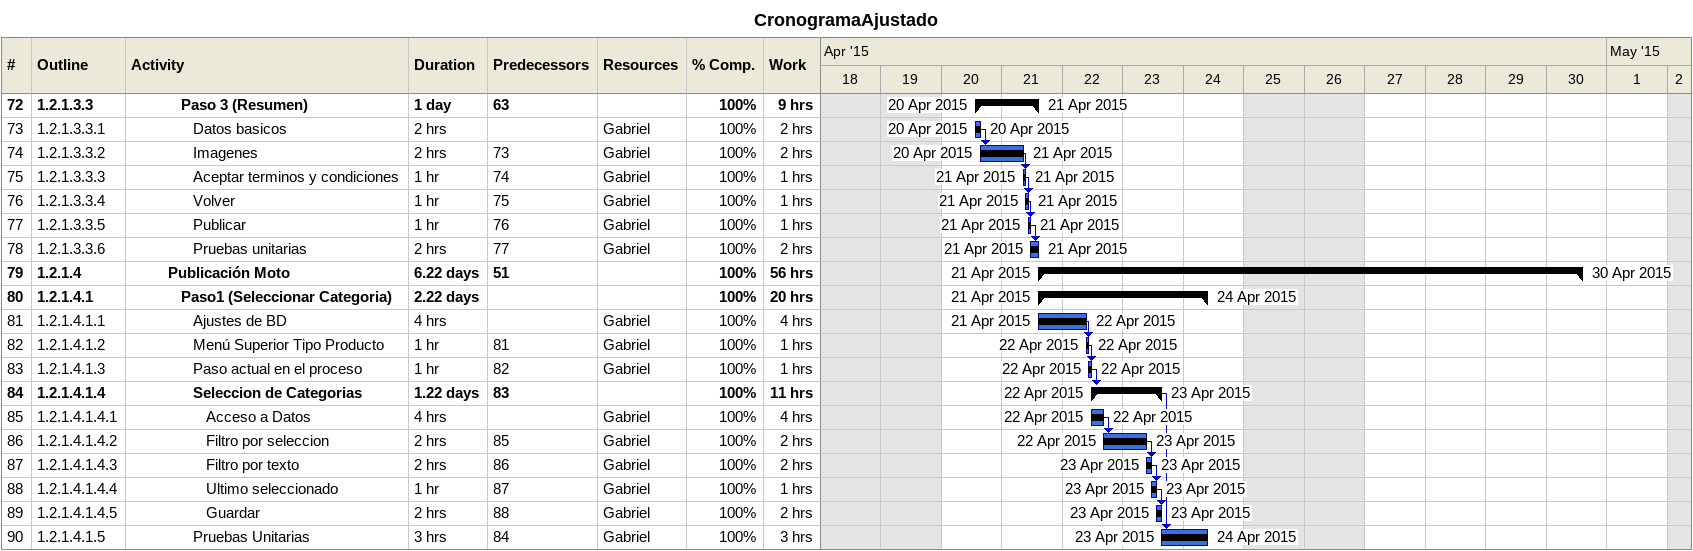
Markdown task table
CronogramaAjustado

| ID | WBS | Task | Duration | Start | Finish | Predecessors | Resources | % complete | Work (h) |
|---|---|---|---|---|---|---|---|---|---|
| 72 | 1.2.1.3.3 | **Paso 3 (Resumen)** | 1d | 2015-04-20 | 2015-04-21 | 63 |  | 100 | 9 |
| 73 | 1.2.1.3.3.1 | Datos basicos | 2h | 2015-04-20 | 2015-04-20 |  | Gabriel | 100 | 2 |
| 74 | 1.2.1.3.3.2 | Imagenes | 2h | 2015-04-20 | 2015-04-21 | 73 | Gabriel | 100 | 2 |
| 75 | 1.2.1.3.3.3 | Aceptar terminos y condiciones | 1h | 2015-04-21 | 2015-04-21 | 74 | Gabriel | 100 | 1 |
| 76 | 1.2.1.3.3.4 | Volver | 1h | 2015-04-21 | 2015-04-21 | 75 | Gabriel | 100 | 1 |
| 77 | 1.2.1.3.3.5 | Publicar | 1h | 2015-04-21 | 2015-04-21 | 76 | Gabriel | 100 | 1 |
| 78 | 1.2.1.3.3.6 | Pruebas unitarias | 2h | 2015-04-21 | 2015-04-21 | 77 | Gabriel | 100 | 2 |
| 79 | 1.2.1.4 | **Publicación Moto** | 6.22d | 2015-04-21 | 2015-04-30 | 51 |  | 100 | 56 |
| 80 | 1.2.1.4.1 | **Paso1 (Seleccionar Categoria)** | 2.22d | 2015-04-21 | 2015-04-24 |  |  | 100 | 20 |
| 81 | 1.2.1.4.1.1 | Ajustes de BD | 4h | 2015-04-21 | 2015-04-22 |  | Gabriel | 100 | 4 |
| 82 | 1.2.1.4.1.2 | Menú Superior Tipo Producto | 1h | 2015-04-22 | 2015-04-22 | 81 | Gabriel | 100 | 1 |
| 83 | 1.2.1.4.1.3 | Paso actual en el proceso | 1h | 2015-04-22 | 2015-04-22 | 82 | Gabriel | 100 | 1 |
| 84 | 1.2.1.4.1.4 | **Seleccion de Categorias** | 1.22d | 2015-04-22 | 2015-04-23 | 83 |  | 100 | 11 |
| 85 | 1.2.1.4.1.4.1 | Acceso a Datos | 4h | 2015-04-22 | 2015-04-22 |  | Gabriel | 100 | 4 |
| 86 | 1.2.1.4.1.4.2 | Filtro por seleccion | 2h | 2015-04-22 | 2015-04-23 | 85 | Gabriel | 100 | 2 |
| 87 | 1.2.1.4.1.4.3 | Filtro por texto | 2h | 2015-04-23 | 2015-04-23 | 86 | Gabriel | 100 | 2 |
| 88 | 1.2.1.4.1.4.4 | Ultimo seleccionado | 1h | 2015-04-23 | 2015-04-23 | 87 | Gabriel | 100 | 1 |
| 89 | 1.2.1.4.1.4.5 | Guardar | 2h | 2015-04-23 | 2015-04-23 | 88 | Gabriel | 100 | 2 |
| 90 | 1.2.1.4.1.5 | Pruebas Unitarias | 3h | 2015-04-23 | 2015-04-24 | 84 | Gabriel | 100 | 3 |
